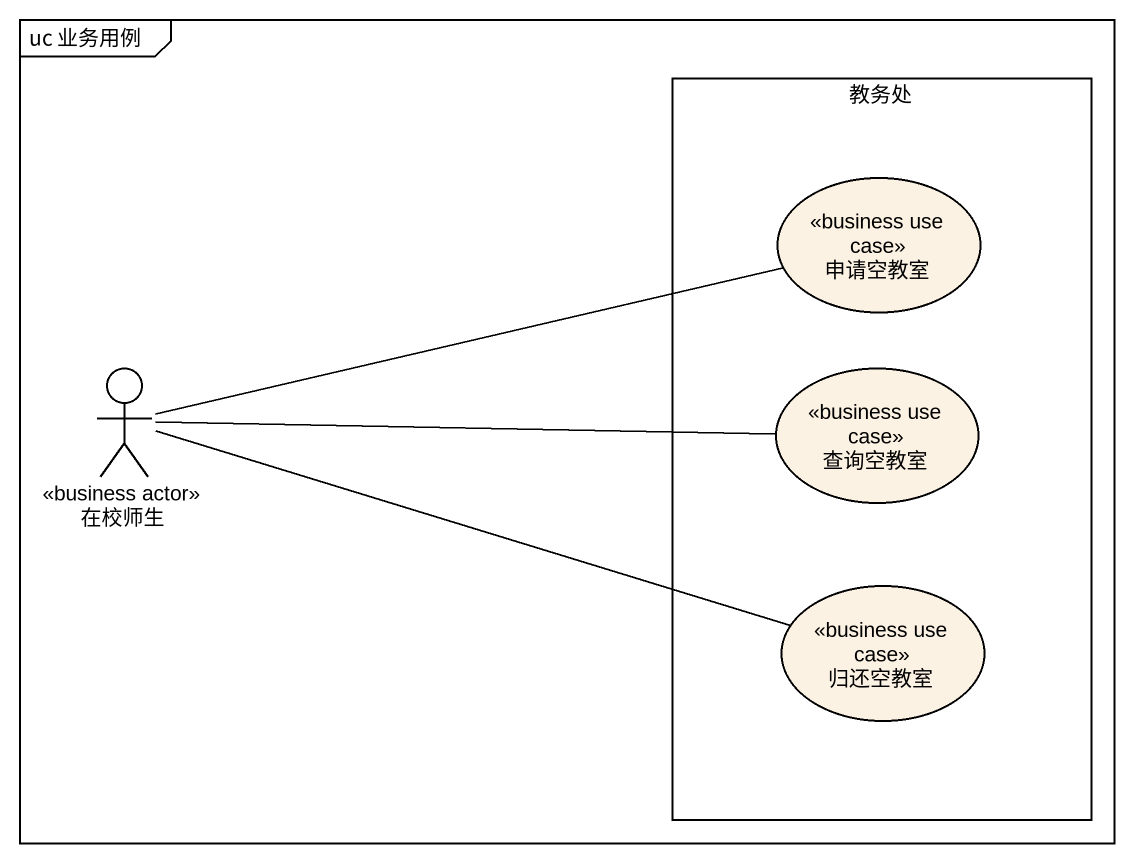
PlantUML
@startuml
mainframe uc 业务用例
rectangle 教务处 {
  usecase 申请空教室 <<business use case>>
  usecase 查询空教室 <<business use case>>
  usecase 归还空教室 <<business use case>>
}
actor 在校师生 <<business actor>>
在校师生 -right- 申请空教室
在校师生 -right- 查询空教室
在校师生 -right- 归还空教室
@enduml
